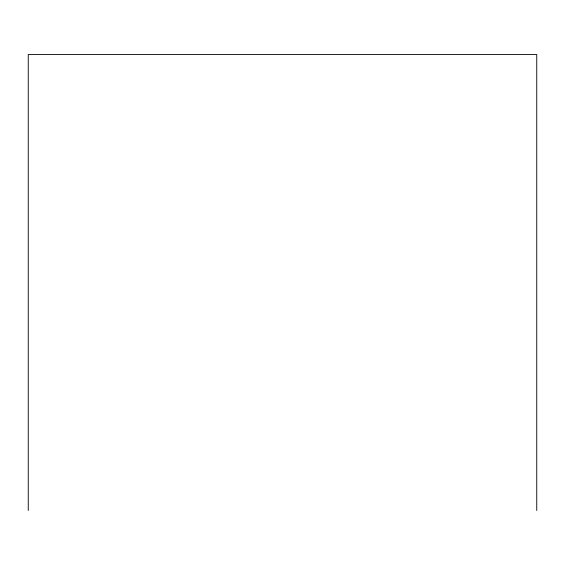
<?xml version="1.0" encoding="UTF-8"?>
<svg xmlns="http://www.w3.org/2000/svg" width="565" height="565" viewBox="0 0 565 565"><rect width="100%" height="100%" fill="white"/><g stroke="black" fill="none" stroke-linecap="round" stroke-linejoin="round"><path stroke-width="0.85" d="M536.75 510.478L536.75 54.523L28.25 54.523L28.25 510.478"/></g></svg>
